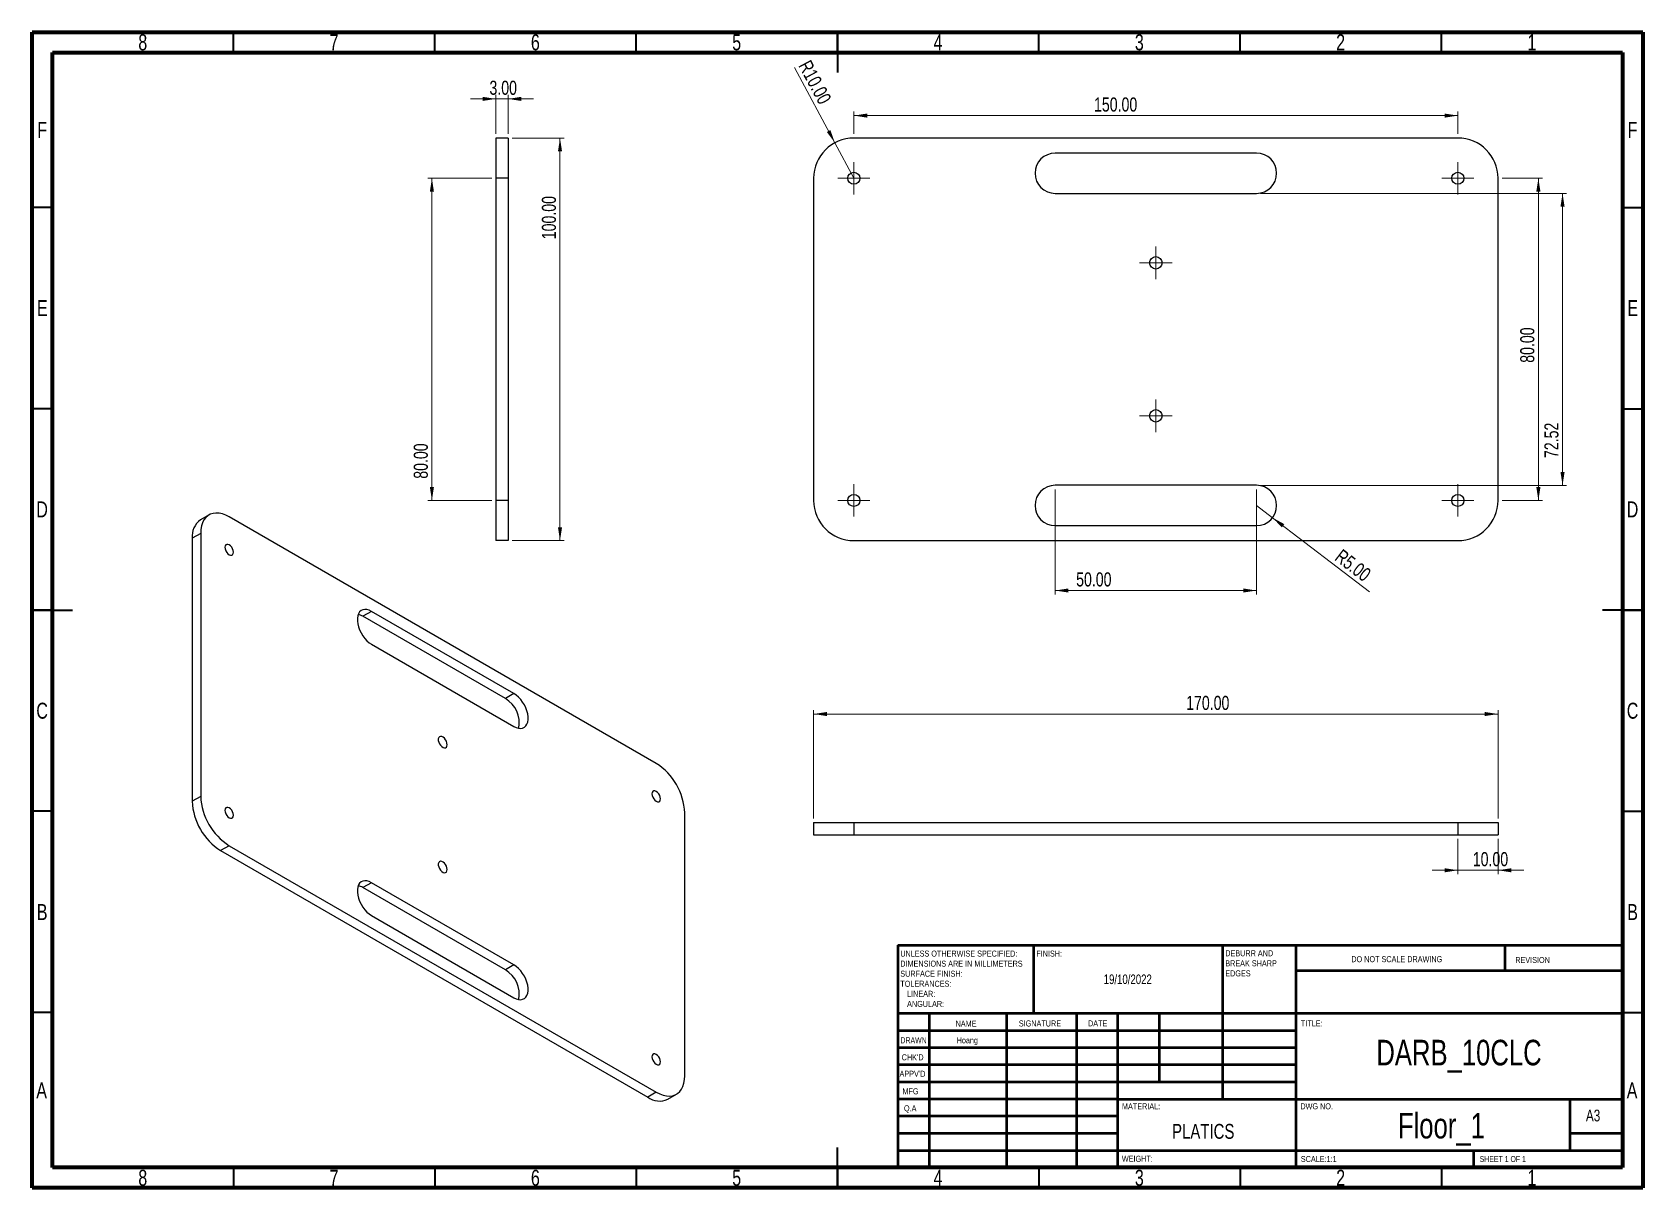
# Model space of a CAD drawing. Header units: millimetres. Extents: x 15 to 415, y 5 to 292.
import ezdxf

# ---------------------------------------------------------------- set-up
doc = ezdxf.new("R2010")
doc.units = ezdxf.units.MM
doc.styles.add('SLDTEXTSTYLE0', font='TXT', dxfattribs={"width": 0.75})
doc.styles.add('SLDTEXTSTYLE1', font='TXT', dxfattribs={"width": 0.686449})
doc.styles.add('SLDTEXTSTYLE2', font='TXT', dxfattribs={"width": 0.6875})
doc.dimstyles.new('SLDDIMSTYLE0', dxfattribs={"dimtxt": 3.5, "dimasz": 3.302, "dimexe": 0, "dimexo": 0.0625, "dimgap": 0.875, "dimtad": 1, "dimrnd": 1e-09, "dimzin": 4, "dimdsep": 46, "dimtxsty": 'SLDTEXTSTYLE0', "dimsah": 1, "dimcen": 0.09, "dimadec": 0, "dimazin": 1, "dimtfac": 1, "dimtofl": 0, "dimtmove": 0, "dimatfit": 3, "dimfxl": 0, "dimfrac": 2, "dimtolj": 1, "dimtzin": 12, "dimarcsym": 0})
doc.dimstyles.new('SLDDIMSTYLE1', dxfattribs={"dimtxt": 3.5, "dimasz": 3.302, "dimexe": 0, "dimexo": 0.0625, "dimgap": 0.875, "dimtad": 1, "dimrnd": 1e-09, "dimzin": 4, "dimdsep": 46, "dimtxsty": 'SLDTEXTSTYLE0', "dimsah": 1, "dimcen": 0, "dimadec": 0, "dimazin": 1, "dimtfac": 1, "dimtofl": 0, "dimtmove": 0, "dimatfit": 3, "dimfxl": 0, "dimfrac": 2, "dimtolj": 1, "dimtzin": 12, "dimarcsym": 0})
doc.dimstyles.new('SLDDIMSTYLE2', dxfattribs={"dimtxt": 3.5, "dimasz": 3.302, "dimexe": 0, "dimexo": 0.0625, "dimgap": 0.875, "dimtad": 1, "dimrnd": 1e-09, "dimzin": 12, "dimdsep": 46, "dimtxsty": 'SLDTEXTSTYLE0', "dimsah": 1, "dimcen": 0.09, "dimadec": 0, "dimazin": 3, "dimtfac": 1, "dimtofl": 0, "dimtmove": 0, "dimatfit": 3, "dimfxl": 0, "dimfrac": 2, "dimtolj": 1, "dimtzin": 12, "dimarcsym": 0})
doc.dimstyles.new('SLDDIMSTYLE3', dxfattribs={"dimtxt": 3.5, "dimasz": 3.302, "dimexe": 0, "dimexo": 0.0625, "dimgap": 0.875, "dimtad": 1, "dimrnd": 1e-09, "dimzin": 4, "dimdsep": 46, "dimtxsty": 'SLDTEXTSTYLE0', "dimsah": 1, "dimcen": 0.09, "dimadec": 0, "dimazin": 1, "dimtfac": 1, "dimtmove": 0, "dimatfit": 0, "dimfxl": 0, "dimfrac": 2, "dimtolj": 1, "dimtzin": 12, "dimarcsym": 0})

# ---------------------------------------------------------------- blocks, each defined once
blk = doc.blocks.new('SW_NOTE_0')
at = {"color": 0, "linetype": 'Continuous', "lineweight": 0, "char_height": 1.5, "attachment_point": 1, "style": 'SLDTEXTSTYLE0'}
for s, insert in [('UNLESS OTHERWISE SPECIFIED:', (0, 1.93)), ('SURFACE FINISH:', (0, -3.07)), ('DIMENSIONS ARE IN MILLIMETERS', (0, -0.57)), ('TOLERANCES:', (0, -5.57)), ('ANGULAR:', (1.69, -10.57)), ('LINEAR:', (1.69, -8.07))]:
    blk.add_mtext(s, dxfattribs=dict(at, insert=insert))
blk = doc.blocks.new('SW_NOTE_0_1')
at = {"color": 0, "linetype": 'Continuous', "lineweight": 0, "char_height": 1.5, "attachment_point": 1, "style": 'SLDTEXTSTYLE0'}
for s, insert in [('DEBURR AND', (0, 1.93)), ('BREAK SHARP', (0, -0.57)), ('EDGES', (0, -3.07))]:
    blk.add_mtext(s, dxfattribs=dict(at, insert=insert))
blk = doc.blocks.new('_D')
at = {"color": 7, "linetype": 'Continuous', "lineweight": 0}
for p, q in [((219.07, 266.72), (219.07, 272.29)), ((369.07, 266.72), (369.07, 272.29)), ((369.07, 271.29), (219.07, 271.29))]:
    blk.add_line(p, q, dxfattribs=at)
at = {"color": 7, "linetype": 'Continuous', "lineweight": 18}
for points in [[(219.07, 271.29), (222.37, 270.78), (222.37, 271.8)], [(369.07, 271.29), (365.77, 271.8), (365.77, 270.78)]]:
    blk.add_solid(points, dxfattribs=at)
at = {"color": 7, "linetype": 'Continuous', "lineweight": 18, "insert": (278.71, 275.8), "char_height": 3.5, "attachment_point": 1, "style": 'SLDTEXTSTYLE0'}
blk.add_mtext('150.00', dxfattribs=at)
blk = doc.blocks.new('_D_1')
at = {"color": 7, "linetype": 'Continuous', "lineweight": 0}
for p, q in [((380.07, 255.72), (390.07, 255.72)), ((389.07, 175.72), (389.07, 255.72)), ((380.07, 175.72), (390.07, 175.72))]:
    blk.add_line(p, q, dxfattribs=at)
at = {"color": 7, "linetype": 'Continuous', "lineweight": 18}
for points in [[(389.07, 255.72), (388.56, 252.42), (389.58, 252.42)], [(389.07, 175.72), (389.58, 179.02), (388.56, 179.02)]]:
    blk.add_solid(points, dxfattribs=at)
at = {"color": 7, "linetype": 'Continuous', "lineweight": 18, "insert": (384.56, 209.9), "char_height": 3.5, "attachment_point": 1, "rotation": 90, "style": 'SLDTEXTSTYLE0'}
blk.add_mtext('80.00', dxfattribs=at)
blk = doc.blocks.new('_D_2')
at = {"color": 7, "linetype": 'Continuous', "lineweight": 0}
for p, q in [((269.07, 178.46), (269.07, 152.34)), ((319.07, 178.46), (319.07, 152.34)), ((319.07, 153.34), (269.07, 153.34))]:
    blk.add_line(p, q, dxfattribs=at)
at = {"color": 7, "linetype": 'Continuous', "lineweight": 18}
for points in [[(269.07, 153.34), (272.37, 152.83), (272.37, 153.85)], [(319.07, 153.34), (315.77, 153.85), (315.77, 152.83)]]:
    blk.add_solid(points, dxfattribs=at)
at = {"color": 7, "linetype": 'Continuous', "lineweight": 18, "insert": (274.27, 157.85), "char_height": 3.5, "attachment_point": 1, "style": 'SLDTEXTSTYLE0'}
blk.add_mtext('50.00', dxfattribs=at)
blk = doc.blocks.new('_D_3')
at = {"color": 7, "linetype": 'Continuous', "lineweight": 0}
for q in [(319.07, 174.46), (347.09, 153.04)]:
    blk.add_line((323.04, 171.43), q, dxfattribs=at)
at = {"color": 7, "linetype": 'Continuous', "lineweight": 18}
blk.add_solid([(323.04, 171.43), (325.36, 169.02), (325.97, 169.82)], dxfattribs=at)
at = {"color": 7, "linetype": 'Continuous', "lineweight": 18, "insert": (340.38, 163.83), "char_height": 3.5, "attachment_point": 1, "rotation": 322.59, "style": 'SLDTEXTSTYLE0'}
blk.add_mtext('R5.00', dxfattribs=at)
blk = doc.blocks.new('_D_4')
at = {"color": 7, "linetype": 'Continuous', "lineweight": 0}
for q in [(204.33, 283.27), (219.07, 255.72)]:
    blk.add_line((214.35, 264.54), q, dxfattribs=at)
at = {"color": 7, "linetype": 'Continuous', "lineweight": 18}
blk.add_solid([(214.35, 264.54), (213.24, 267.69), (212.35, 267.21)], dxfattribs=at)
at = {"color": 7, "linetype": 'Continuous', "lineweight": 18, "insert": (208.29, 285.39), "char_height": 3.5, "attachment_point": 1, "rotation": 298.1519, "style": 'SLDTEXTSTYLE0'}
blk.add_mtext('R10.00', dxfattribs=at)
blk = doc.blocks.new('_D_5')
at = {"color": 7, "linetype": 'Continuous', "lineweight": 0}
for p, q in [((320.07, 251.98), (396.07, 251.98)), ((395.07, 251.98), (395.07, 179.46)), ((320.07, 179.46), (396.07, 179.46))]:
    blk.add_line(p, q, dxfattribs=at)
at = {"color": 7, "linetype": 'Continuous', "lineweight": 18}
for points in [[(395.07, 251.98), (394.56, 248.68), (395.58, 248.68)], [(395.07, 179.46), (395.58, 182.76), (394.56, 182.76)]]:
    blk.add_solid(points, dxfattribs=at)
at = {"color": 7, "linetype": 'Continuous', "lineweight": 18, "insert": (390.56, 186.24), "char_height": 3.5, "attachment_point": 1, "rotation": 90, "style": 'SLDTEXTSTYLE0'}
blk.add_mtext('72.52', dxfattribs=at)
blk = doc.blocks.new('SW_CENTERMARKSYMBOL_0')
at = {"color": 0, "linetype": 'Continuous', "lineweight": 18}
for p, q in [((0, 2.5), (0, 4)), ((-2.5, 0), (-4, 0)), ((0, 0), (-2.5, 0)), ((0, 0), (0, 2.5)), ((0, 0), (0, -2.5)), ((0, 0), (2.5, 0)), ((2.5, 0), (4, 0)), ((0, -2.5), (0, -4))]:
    blk.add_line(p, q, dxfattribs=at)
blk = doc.blocks.new('SW_CENTERMARKSYMBOL_1')
at = {"color": 0, "linetype": 'Continuous', "lineweight": 18}
for p, q in [((0, 2.5), (0, 4)), ((-2.5, 0), (-4, 0)), ((0, 0), (-2.5, 0)), ((0, 0), (0, 2.5)), ((0, 0), (0, -2.5)), ((0, 0), (2.5, 0)), ((2.5, 0), (4, 0)), ((0, -2.5), (0, -4))]:
    blk.add_line(p, q, dxfattribs=at)
blk = doc.blocks.new('SW_CENTERMARKSYMBOL_2')
at = {"color": 0, "linetype": 'Continuous', "lineweight": 18}
for p, q in [((0, 2.5), (0, 4)), ((-2.5, 0), (-4, 0)), ((0, 0), (-2.5, 0)), ((0, 0), (0, 2.5)), ((0, 0), (0, -2.5)), ((0, 0), (2.5, 0)), ((2.5, 0), (4, 0)), ((0, -2.5), (0, -4))]:
    blk.add_line(p, q, dxfattribs=at)
blk = doc.blocks.new('SW_CENTERMARKSYMBOL_3')
at = {"color": 0, "linetype": 'Continuous', "lineweight": 18}
for p, q in [((0, 2.5), (0, 4)), ((-2.5, 0), (-4, 0)), ((0, 0), (-2.5, 0)), ((0, 0), (0, 2.5)), ((0, 0), (0, -2.5)), ((0, 0), (2.5, 0)), ((2.5, 0), (4, 0)), ((0, -2.5), (0, -4))]:
    blk.add_line(p, q, dxfattribs=at)
blk = doc.blocks.new('SW_CENTERMARKSYMBOL_4')
at = {"color": 0, "linetype": 'Continuous', "lineweight": 18}
for p, q in [((0, 2.5), (0, 4.06)), ((-2.5, 0), (-4.06, 0)), ((0, 0), (-2.5, 0)), ((0, 0), (0, 2.5)), ((0, 0), (0, -2.5)), ((0, 0), (2.5, 0)), ((2.5, 0), (4.06, 0)), ((0, -2.5), (0, -4.06))]:
    blk.add_line(p, q, dxfattribs=at)
blk = doc.blocks.new('SW_CENTERMARKSYMBOL_5')
at = {"color": 0, "linetype": 'Continuous', "lineweight": 18}
for p, q in [((0, 2.5), (0, 4.06)), ((-2.5, 0), (-4.06, 0)), ((0, 0), (-2.5, 0)), ((0, 0), (0, 2.5)), ((0, 0), (0, -2.5)), ((0, 0), (2.5, 0)), ((2.5, 0), (4.06, 0)), ((0, -2.5), (0, -4.06))]:
    blk.add_line(p, q, dxfattribs=at)
blk = doc.blocks.new('_D_6')
at = {"color": 7, "linetype": 'Continuous', "lineweight": 0}
for p, q in [((209.07, 96.69), (209.07, 123.66)), ((209.07, 122.66), (379.07, 122.66)), ((379.07, 96.69), (379.07, 123.66))]:
    blk.add_line(p, q, dxfattribs=at)
at = {"color": 7, "linetype": 'Continuous', "lineweight": 18}
for points in [[(209.07, 122.66), (212.37, 122.16), (212.37, 123.17)], [(379.07, 122.66), (375.77, 123.17), (375.77, 122.16)]]:
    blk.add_solid(points, dxfattribs=at)
at = {"color": 7, "linetype": 'Continuous', "lineweight": 18, "insert": (301.59, 127.18), "char_height": 3.5, "attachment_point": 1, "style": 'SLDTEXTSTYLE0'}
blk.add_mtext('170.00', dxfattribs=at)
blk = doc.blocks.new('_D_7')
at = {"color": 7, "linetype": 'Continuous', "lineweight": 0}
for p, q in [((369.07, 91.69), (369.07, 82.86)), ((379.07, 91.69), (379.07, 82.86)), ((369.07, 83.86), (362.72, 83.86)), ((369.07, 83.86), (379.07, 83.86)), ((379.07, 83.86), (385.42, 83.86))]:
    blk.add_line(p, q, dxfattribs=at)
at = {"color": 7, "linetype": 'Continuous', "lineweight": 18}
for points in [[(369.07, 83.86), (365.77, 84.37), (365.77, 83.35)], [(379.07, 83.86), (382.37, 83.35), (382.37, 84.37)]]:
    blk.add_solid(points, dxfattribs=at)
at = {"color": 7, "linetype": 'Continuous', "lineweight": 18, "insert": (372.78, 88.37), "char_height": 3.5, "attachment_point": 1, "style": 'SLDTEXTSTYLE0'}
blk.add_mtext('10.00', dxfattribs=at)
blk = doc.blocks.new('_D_8')
at = {"color": 7, "linetype": 'Continuous', "lineweight": 0}
for p, q in [((134.17, 265.72), (147.08, 265.72)), ((146.08, 265.72), (146.08, 165.72)), ((134.17, 165.72), (147.08, 165.72))]:
    blk.add_line(p, q, dxfattribs=at)
at = {"color": 7, "linetype": 'Continuous', "lineweight": 18}
for points in [[(146.08, 265.72), (145.58, 262.42), (146.59, 262.42)], [(146.08, 165.72), (146.59, 169.02), (145.58, 169.02)]]:
    blk.add_solid(points, dxfattribs=at)
at = {"color": 7, "linetype": 'Continuous', "lineweight": 18, "insert": (141.57, 240.58), "char_height": 3.5, "attachment_point": 1, "rotation": 90, "style": 'SLDTEXTSTYLE0'}
blk.add_mtext('100.00', dxfattribs=at)
blk = doc.blocks.new('_D_9')
at = {"color": 7, "linetype": 'Continuous', "lineweight": 0}
for p, q in [((130.17, 266.72), (130.17, 276.44)), ((133.17, 266.72), (133.17, 276.44)), ((130.17, 275.44), (123.82, 275.44)), ((133.17, 275.44), (130.17, 275.44)), ((133.17, 275.44), (139.52, 275.44))]:
    blk.add_line(p, q, dxfattribs=at)
at = {"color": 7, "linetype": 'Continuous', "lineweight": 18}
for points in [[(130.17, 275.44), (126.86, 275.95), (126.86, 274.93)], [(133.17, 275.44), (136.47, 274.93), (136.47, 275.95)]]:
    blk.add_solid(points, dxfattribs=at)
at = {"color": 7, "linetype": 'Continuous', "lineweight": 18, "insert": (128.56, 279.95), "char_height": 3.5, "attachment_point": 1, "style": 'SLDTEXTSTYLE0'}
blk.add_mtext('3.00', dxfattribs=at)
blk = doc.blocks.new('_D_10')
at = {"color": 7, "linetype": 'Continuous', "lineweight": 0}
for p, q in [((129.17, 255.72), (113.27, 255.72)), ((114.27, 255.72), (114.27, 175.72)), ((129.17, 175.72), (113.27, 175.72))]:
    blk.add_line(p, q, dxfattribs=at)
at = {"color": 7, "linetype": 'Continuous', "lineweight": 18}
for points in [[(114.27, 255.72), (113.76, 252.42), (114.77, 252.42)], [(114.27, 175.72), (114.77, 179.02), (113.76, 179.02)]]:
    blk.add_solid(points, dxfattribs=at)
at = {"color": 7, "linetype": 'Continuous', "lineweight": 18, "insert": (109.75, 181.1), "char_height": 3.5, "attachment_point": 1, "rotation": 90, "style": 'SLDTEXTSTYLE0'}
blk.add_mtext('80.00', dxfattribs=at)

msp = doc.modelspace()

# ---------------------------------------------------------------- linework, layer by layer
at = {"color": 7, "linetype": 'Continuous', "lineweight": 70}
for p, q in [((15, 5), (15, 292)), ((15, 292), (415, 292)), ((415, 292), (415, 5)), ((20, 10), (20, 287)), ((20, 287), (410, 287)), ((410, 287), (410, 10)), ((410, 10), (20, 10)), ((415, 5), (15, 5))]:
    msp.add_line(p, q, dxfattribs=at)
at = {"color": 7, "linetype": 'Continuous', "lineweight": 35}
for p, q in [((65, 287), (65, 292)), ((115, 287), (115, 292)), ((165, 287), (165, 292)), ((215, 292), (215, 282)), ((215, 287), (215, 292)), ((265, 287), (265, 292)), ((315, 287), (315, 292)), ((365, 287), (365, 292)), ((20, 248.5), (15, 248.5)), ((410, 248.5), (415, 248.5)), ((20, 198.5), (15, 198.5)), ((410, 198.5), (415, 198.5)), ((15, 148.5), (25, 148.5)), ((20, 148.5), (15, 148.5)), ((415, 148.5), (405, 148.5)), ((410, 148.5), (415, 148.5)), ((20, 98.5), (15, 98.5)), ((410, 98.5), (415, 98.5)), ((20, 48.5), (15, 48.5)), ((410, 48.5), (415, 48.5)), ((215, 5), (215, 15)), ((65, 10), (65, 5)), ((115, 10), (115, 5)), ((165, 10), (165, 5)), ((215, 10), (215, 5)), ((265, 10), (265, 5)), ((315, 10), (315, 5)), ((365, 10), (365, 5))]:
    msp.add_line(p, q, dxfattribs=at)
at = {"color": 7, "linetype": 'Continuous', "lineweight": 25}
for p, q in [((133.166, 265.72), (130.166, 265.72)), ((130.166, 265.72), (130.166, 255.72)), ((133.166, 265.72), (133.166, 255.72)), ((369.07, 265.72), (219.07, 265.72)), ((319.07, 261.978), (269.07, 261.978)), ((133.166, 255.72), (130.166, 255.72)), ((130.166, 255.72), (130.166, 175.72)), ((133.166, 255.72), (133.166, 175.72)), ((209.07, 255.72), (209.07, 175.72)), ((379.07, 175.72), (379.07, 255.72)), ((269.07, 251.978), (319.07, 251.978)), ((319.07, 179.463), (269.07, 179.463)), ((58.919, 172.113), (56.798, 170.889)), ((133.166, 175.72), (130.166, 175.72)), ((130.166, 175.72), (130.166, 165.72)), ((133.166, 175.72), (133.166, 165.72)), ((169.985, 110.388), (63.919, 171.618)), ((269.07, 169.463), (319.07, 169.463)), ((56.848, 167.535), (54.727, 166.31)), ((54.727, 166.31), (54.727, 100.987)), ((56.848, 167.535), (56.848, 102.212)), ((133.166, 165.72), (130.166, 165.72)), ((219.07, 165.72), (369.07, 165.72)), ((99.274, 148.152), (97.153, 146.928)), ((134.63, 127.742), (99.274, 148.152)), ((132.508, 126.518), (97.153, 146.928)), ((99.274, 139.987), (134.63, 119.577)), ((134.63, 127.742), (132.508, 126.518)), ((56.848, 102.212), (54.727, 100.987)), ((177.056, 32.817), (177.056, 98.14)), ((209.07, 95.686), (209.07, 92.686)), ((209.07, 95.686), (219.07, 95.686)), ((209.07, 92.686), (219.07, 92.686)), ((219.07, 95.686), (219.07, 92.686)), ((219.07, 95.686), (369.07, 95.686)), ((219.07, 92.686), (369.07, 92.686)), ((369.07, 95.686), (369.07, 92.686)), ((369.07, 95.686), (379.07, 95.686)), ((369.07, 92.686), (379.07, 92.686)), ((379.07, 95.686), (379.07, 92.686)), ((63.919, 89.964), (61.798, 88.739)), ((61.798, 88.739), (167.864, 27.509)), ((63.919, 89.964), (169.985, 28.733)), ((99.274, 80.775), (97.153, 79.55)), ((134.63, 60.365), (99.274, 80.775)), ((132.508, 59.14), (97.153, 79.55)), ((99.274, 72.61), (134.63, 52.199)), ((134.63, 60.365), (132.508, 59.14)), ((169.985, 28.733), (167.864, 27.509)), ((172.863, 27.014), (174.985, 28.238))]:
    msp.add_line(p, q, dxfattribs=at)
at = {"color": 7, "linetype": 'Continuous', "lineweight": 50}
for p, q in [((230, 65.25), (410, 65.25)), ((230, 65.25), (230, 10)), ((263.8, 48.25), (263.8, 65.25)), ((310.6, 65.25), (310.6, 27)), ((328.8, 65.25), (328.8, 10)), ((380.8, 58.875), (380.8, 65.25)), ((410, 58.875), (328.8, 58.875)), ((410, 48.25), (230, 48.25)), ((237.8, 48.25), (237.8, 10)), ((256.991, 48.25), (256.991, 10)), ((274.399, 48.25), (274.399, 10)), ((284.6, 10), (284.6, 48.25)), ((295, 31.25), (295, 48.25)), ((328.8, 44), (230, 44)), ((328.8, 39.75), (230, 39.75)), ((328.8, 35.5), (230, 35.5)), ((328.8, 31.25), (230, 31.25)), ((284.6, 27), (230, 27)), ((284.6, 27), (410, 27)), ((397, 14.25), (397, 27)), ((284.6, 22.75), (230, 22.75)), ((284.6, 18.5), (230, 18.5)), ((410, 18.5), (397, 18.5)), ((230, 14.25), (410, 14.25)), ((373, 10), (373, 14.25))]:
    msp.add_line(p, q, dxfattribs=at)
at = {"color": 7, "linetype": 'Continuous', "lineweight": 25, "flags": 128}
for points in [[(63.919, 171.618), (63.067, 172.051), (62.227, 172.358), (61.412, 172.535), (60.633, 172.58), (59.902, 172.492), (59.23, 172.272), (58.626, 171.923), (58.1, 171.451), (57.658, 170.862), (57.308, 170.165), (57.053, 169.37), (56.9, 168.489), (56.848, 167.535)], [(64.98, 162.84), (64.928, 163.249), (64.777, 163.677), (64.543, 164.084), (64.247, 164.428), (63.919, 164.678), (63.591, 164.807), (63.296, 164.804), (63.061, 164.668), (62.91, 164.414), (62.858, 164.065), (62.91, 163.657), (63.061, 163.228), (63.296, 162.822), (63.591, 162.477), (63.919, 162.228), (64.247, 162.099), (64.543, 162.102), (64.777, 162.237), (64.928, 162.492), (64.98, 162.84)], [(99.274, 148.152), (98.692, 148.433), (98.126, 148.594), (97.592, 148.632), (97.103, 148.545), (96.673, 148.336), (96.315, 148.011), (96.037, 147.579), (95.847, 147.05), (95.751, 146.441), (95.751, 145.767), (95.847, 145.046), (96.037, 144.299), (96.315, 143.545), (96.673, 142.806), (97.103, 142.101), (97.592, 141.45), (98.126, 140.871), (98.692, 140.379), (99.274, 139.987)], [(134.63, 119.577), (135.212, 119.296), (135.778, 119.135), (136.312, 119.097), (136.801, 119.184), (137.231, 119.393), (137.59, 119.718), (137.867, 120.15), (138.057, 120.679), (138.153, 121.288), (138.153, 121.963), (138.057, 122.683), (137.867, 123.43), (137.59, 124.184), (137.231, 124.923), (136.801, 125.628), (136.312, 126.279), (135.778, 126.858), (135.212, 127.351), (134.63, 127.742)], [(118.055, 115.053), (118.006, 115.457), (117.863, 115.882), (117.64, 116.289), (117.355, 116.643), (117.035, 116.913), (116.707, 117.074), (116.401, 117.112), (116.143, 117.023), (115.958, 116.817), (115.861, 116.51), (115.861, 116.13), (115.958, 115.711), (116.143, 115.291), (116.401, 114.905), (116.707, 114.59), (117.035, 114.372), (117.355, 114.272), (117.64, 114.297), (117.863, 114.446), (118.006, 114.706), (118.055, 115.053)], [(171.046, 101.61), (170.994, 102.018), (170.843, 102.447), (170.609, 102.853), (170.313, 103.198), (169.985, 103.447), (169.657, 103.576), (169.362, 103.573), (169.127, 103.437), (168.976, 103.183), (168.924, 102.834), (168.976, 102.426), (169.127, 101.998), (169.362, 101.591), (169.657, 101.247), (169.985, 100.997), (170.313, 100.868), (170.609, 100.871), (170.843, 101.007), (170.994, 101.261), (171.046, 101.61)], [(64.98, 97.517), (64.928, 97.926), (64.777, 98.354), (64.543, 98.761), (64.247, 99.105), (63.919, 99.354), (63.591, 99.484), (63.296, 99.48), (63.061, 99.345), (62.91, 99.09), (62.858, 98.742), (62.91, 98.333), (63.061, 97.905), (63.296, 97.499), (63.591, 97.154), (63.919, 96.905), (64.247, 96.775), (64.543, 96.779), (64.777, 96.914), (64.928, 97.169), (64.98, 97.517)], [(118.055, 84.025), (118.006, 84.429), (117.863, 84.853), (117.64, 85.26), (117.355, 85.615), (117.035, 85.884), (116.707, 86.045), (116.401, 86.083), (116.143, 85.995), (115.958, 85.788), (115.861, 85.481), (115.861, 85.101), (115.958, 84.683), (116.143, 84.262), (116.401, 83.877), (116.707, 83.561), (117.035, 83.344), (117.355, 83.243), (117.64, 83.269), (117.863, 83.418), (118.006, 83.678), (118.055, 84.025)], [(99.274, 80.775), (98.692, 81.055), (98.126, 81.216), (97.592, 81.254), (97.103, 81.168), (96.673, 80.959), (96.315, 80.634), (96.037, 80.201), (95.847, 79.673), (95.751, 79.063), (95.751, 78.389), (95.847, 77.669), (96.037, 76.921), (96.315, 76.168), (96.673, 75.429), (97.103, 74.724), (97.592, 74.073), (98.126, 73.493), (98.692, 73.001), (99.274, 72.61)], [(134.63, 52.199), (135.212, 51.919), (135.778, 51.758), (136.312, 51.72), (136.801, 51.807), (137.231, 52.015), (137.59, 52.34), (137.867, 52.773), (138.057, 53.301), (138.153, 53.911), (138.153, 54.585), (138.057, 55.306), (137.867, 56.053), (137.59, 56.806), (137.231, 57.546), (136.801, 58.25), (136.312, 58.901), (135.778, 59.481), (135.212, 59.973), (134.63, 60.365)], [(171.046, 36.287), (170.994, 36.695), (170.843, 37.123), (170.609, 37.53), (170.313, 37.875), (169.985, 38.124), (169.657, 38.253), (169.362, 38.25), (169.127, 38.114), (168.976, 37.86), (168.924, 37.511), (168.976, 37.103), (169.127, 36.674), (169.362, 36.268), (169.657, 35.923), (169.985, 35.674), (170.313, 35.545), (170.609, 35.548), (170.843, 35.684), (170.994, 35.938), (171.046, 36.287)], [(169.985, 28.733), (170.837, 28.301), (171.677, 27.994), (172.493, 27.817), (173.271, 27.772), (174.002, 27.86), (174.674, 28.08), (175.278, 28.429), (175.804, 28.901), (176.246, 29.49), (176.597, 30.187), (176.851, 30.981), (177.005, 31.862), (177.056, 32.817)]]:
    msp.add_lwpolyline(points, dxfattribs=at)
at = {"color": 7, "linetype": 'Continuous', "lineweight": 25}
for centre, radius in [((219.07, 255.72), 1.5), ((369.07, 255.72), 1.5), ((294.07, 234.72), 1.56), ((294.07, 196.72), 1.56), ((219.07, 175.72), 1.5), ((369.07, 175.72), 1.5)]:
    msp.add_circle(centre, radius, dxfattribs=at)
for centre, radius, start, end in [((219.07, 255.72), 10, 90, 180), ((369.07, 255.72), 10, 0, 90), ((269.07, 256.978), 5, 90, 270), ((319.07, 256.978), 5, 270, 90), ((269.07, 174.463), 5, 90, 270), ((319.07, 174.463), 5, 270, 90), ((219.07, 175.72), 10, 180, 270), ((369.07, 175.72), 10, 270, 0), ((59.823, 166.762), 5.116, 126.24035, 185.07184), ((95.375, 144.013), 3.415, 58.61168, 80.29844), ((128.952, 120.474), 7.012, 348.91186, 59.51928), ((161.747, 97.466), 15.324, 2.52009, 57.47991), ((70.036, 101.661), 15.324, 182.52009, 237.47991), ((72.157, 102.885), 15.324, 182.52009, 237.47991), ((95.375, 76.635), 3.415, 58.61168, 80.29844), ((128.952, 53.097), 7.012, 348.91186, 59.51928), ((170.772, 31.389), 4.849, 233.1466, 295.54294)]:
    msp.add_arc(centre, radius, start, end, dxfattribs=at)

# ---------------------------------------------------------------- block references
at = {"color": 7, "linetype": 'Continuous', "lineweight": 0}
for name, p in [('SW_CENTERMARKSYMBOL_1', (219.07, 255.72)), ('SW_CENTERMARKSYMBOL_0', (369.07, 255.72)), ('SW_CENTERMARKSYMBOL_4', (294.07, 234.72)), ('SW_CENTERMARKSYMBOL_5', (294.07, 196.72)), ('SW_CENTERMARKSYMBOL_2', (219.07, 175.72)), ('SW_CENTERMARKSYMBOL_3', (369.07, 175.72)), ('SW_NOTE_0_1', (311.309, 62.069)), ('SW_NOTE_0', (230.594, 61.987))]:
    msp.add_blockref(name, p, dxfattribs=at)

# ---------------------------------------------------------------- texts
for s, insert, char_height, attachment_point, style in [('8', (42.46, 291.474), 3.969, 2, 'SLDTEXTSTYLE0'), ('7', (89.96, 291.474), 3.969, 2, 'SLDTEXTSTYLE0'), ('6', (139.96, 291.474), 3.969, 2, 'SLDTEXTSTYLE0'), ('5', (189.96, 291.474), 3.969, 2, 'SLDTEXTSTYLE0'), ('4', (239.96, 291.474), 3.969, 2, 'SLDTEXTSTYLE0'), ('3', (289.96, 291.474), 3.969, 2, 'SLDTEXTSTYLE0'), ('2', (339.96, 291.474), 3.969, 2, 'SLDTEXTSTYLE0'), ('1', (387.46, 291.474), 3.969, 2, 'SLDTEXTSTYLE0'), ('F', (17.458, 269.724), 3.969, 2, 'SLDTEXTSTYLE0'), ('F', (412.458, 269.724), 3.969, 2, 'SLDTEXTSTYLE0'), ('E', (17.508, 225.474), 3.969, 2, 'SLDTEXTSTYLE0'), ('E', (412.508, 225.474), 3.969, 2, 'SLDTEXTSTYLE0'), ('D', (17.453, 175.474), 3.969, 2, 'SLDTEXTSTYLE0'), ('D', (412.453, 175.474), 3.969, 2, 'SLDTEXTSTYLE0'), ('C', (17.459, 125.474), 3.969, 2, 'SLDTEXTSTYLE0'), ('C', (412.459, 125.474), 3.969, 2, 'SLDTEXTSTYLE0'), ('B', (17.471, 75.474), 3.969, 2, 'SLDTEXTSTYLE0'), ('B', (412.471, 75.474), 3.969, 2, 'SLDTEXTSTYLE0'), ('FINISH:', (264.371, 63.919), 1.5, 1, 'SLDTEXTSTYLE0'), ('DO NOT SCALE DRAWING', (342.615, 62.533), 1.5, 1, 'SLDTEXTSTYLE0'), ('REVISION', (383.328, 62.335), 1.5, 1, 'SLDTEXTSTYLE0'), ('19/10/2022', (287.092, 57.981), 2.3813, 2, 'SLDTEXTSTYLE0'), ('NAME', (244.322, 46.501), 1.5, 1, 'SLDTEXTSTYLE0'), ('SIGNATURE', (260.034, 46.562), 1.5, 1, 'SLDTEXTSTYLE0'), ('DATE', (277.215, 46.576), 1.5, 1, 'SLDTEXTSTYLE0'), ('TITLE:', (330.09, 46.576), 1.5, 1, 'SLDTEXTSTYLE0'), ('DRAWN', (230.643, 42.385), 1.5, 1, 'SLDTEXTSTYLE1'), ('Hoang', (247.241, 42.383), 1.4986, 2, 'SLDTEXTSTYLE0'), ('DARB_10CLC', (369.357, 41.754), 6.35, 2, 'SLDTEXTSTYLE0'), ("CHK'D", (230.939, 38.162), 1.5, 1, 'SLDTEXTSTYLE0'), ("APPV'D", (230.402, 34.066), 1.5, 1, 'SLDTEXTSTYLE0'), ('A', (17.34, 31.168), 3.969, 2, 'SLDTEXTSTYLE0'), ('MFG', (231.124, 29.716), 1.5, 1, 'SLDTEXTSTYLE0'), ('A', (412.34, 31.168), 3.969, 2, 'SLDTEXTSTYLE0'), ('Q.A', (231.509, 25.505), 1.5, 1, 'SLDTEXTSTYLE0'), ('MATERIAL:', (285.646, 25.986), 1.5, 1, 'SLDTEXTSTYLE0'), ('DWG NO.', (329.953, 25.986), 1.5, 1, 'SLDTEXTSTYLE0'), ('A3', (400.871, 24.406), 2.9104, 1, 'SLDTEXTSTYLE0'), ('PLATICS', (305.832, 20.869), 3.7042, 2, 'SLDTEXTSTYLE0'), ('Floor_1', (364.976, 23.607), 6.35, 2, 'SLDTEXTSTYLE0'), ('WEIGHT:', (285.618, 12.949), 1.4986, 1, 'SLDTEXTSTYLE0'), ('SCALE:1:1', (330.074, 12.9), 1.5, 1, 'SLDTEXTSTYLE0'), ('SHEET 1 OF 1', (374.478, 12.9), 1.5, 1, 'SLDTEXTSTYLE2'), ('8', (42.46, 9.474), 3.969, 2, 'SLDTEXTSTYLE0'), ('7', (89.96, 9.474), 3.969, 2, 'SLDTEXTSTYLE0'), ('6', (139.96, 9.474), 3.969, 2, 'SLDTEXTSTYLE0'), ('5', (189.96, 9.474), 3.969, 2, 'SLDTEXTSTYLE0'), ('4', (239.96, 9.474), 3.969, 2, 'SLDTEXTSTYLE0'), ('3', (289.96, 9.474), 3.969, 2, 'SLDTEXTSTYLE0'), ('2', (339.96, 9.474), 3.969, 2, 'SLDTEXTSTYLE0'), ('1', (387.46, 9.474), 3.969, 2, 'SLDTEXTSTYLE0')]:
    msp.add_mtext(s, dxfattribs=dict(at, insert=insert, char_height=char_height, attachment_point=attachment_point, style=style))

# ---------------------------------------------------------------- dimensions: what is measured, and where the dimension line sits
at = {"color": 7, "linetype": 'Continuous', "lineweight": 18}
for center, mpoint, picture, middle in [((219.07, 255.72), (214.352, 264.537), '_D_4', (207.67, 277.025)), ((319.07, 174.463), (323.042, 171.425), '_D_3', (342.469, 156.566))]:
    dim = msp.add_radius_dim(center=center, mpoint=mpoint, dimstyle='SLDDIMSTYLE1', dxfattribs=at)
    dim.commit()
    dim.dimension.update_dxf_attribs({"geometry": picture, "text_midpoint": middle, "dimtype": 164})
for base, p1, p2, dimstyle, picture, middle in [((130.166, 275.439), (133.166, 265.72), (130.166, 265.72), 'SLDDIMSTYLE3', '_D_9', (133.091, 275.439)), ((219.07, 271.289), (369.07, 265.72), (219.07, 265.72), 'SLDDIMSTYLE0', '_D', (285.825, 271.289)), ((269.07, 153.34), (319.07, 179.463), (269.07, 179.463), 'SLDDIMSTYLE0', '_D_2', (280.088, 153.34)), ((379.07, 122.664), (209.07, 95.686), (379.07, 95.686), 'SLDDIMSTYLE0', '_D_6', (308.702, 122.664)), ((379.07, 83.857), (369.07, 92.686), (379.07, 92.686), 'SLDDIMSTYLE3', '_D_7', (378.603, 83.857))]:
    dim = msp.add_linear_dim(base=base, p1=p1, p2=p2, dimstyle=dimstyle, dxfattribs=at)
    dim.commit()
    dim.dimension.update_dxf_attribs({"geometry": picture, "text_midpoint": middle, "dimtype": 160})
for base, p1, p2, dimstyle, picture, middle in [((146.084, 165.72), (133.166, 265.72), (133.166, 165.72), 'SLDDIMSTYLE0', '_D_8', (146.084, 247.69)), ((114.267, 175.72), (130.166, 255.72), (130.166, 175.72), 'SLDDIMSTYLE0', '_D_10', (114.267, 186.916)), ((389.07, 255.72), (379.07, 175.72), (379.07, 255.72), 'SLDDIMSTYLE0', '_D_1', (389.07, 215.72)), ((395.0703, 179.4626), (319.0703, 251.9782), (319.0703, 179.4626), 'SLDDIMSTYLE2', '_D_5', (395.0703, 192.0562))]:
    dim = msp.add_linear_dim(base=base, p1=p1, p2=p2, angle=90, dimstyle=dimstyle, dxfattribs=at)
    dim.commit()
    dim.dimension.update_dxf_attribs({"geometry": picture, "text_midpoint": middle, "dimtype": 160})

doc.saveas('drawing.dxf')
